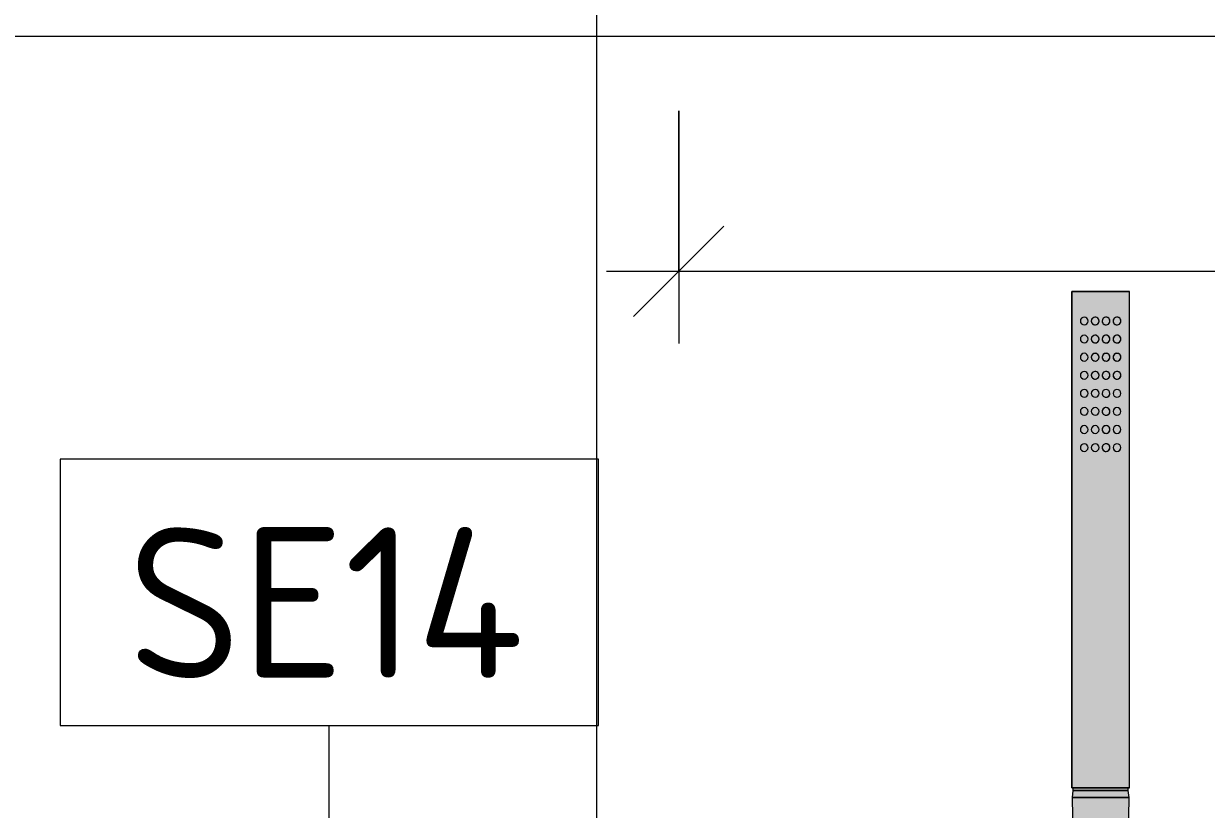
# Model space of a CAD drawing. Header units: millimetres. Extents: x 88919 to 135993, y -1987 to 12871.
# Drawn here: x 132030.9 to 132521.5, y 9180.9 to 9506.9 of the extents above; entities that cross this region are included whole.
import ezdxf

# ---------------------------------------------------------------- set-up
doc = ezdxf.new("R2010")
doc.units = ezdxf.units.MM
for name, color, linetype, lineweight in [('A-ANNO-DIMS', 7, 'Continuous', 9), ('A-ANNO-DIMS-25', 7, 'Continuous', 9), ('A-WALL-PATT', 7, 'Continuous', 9), ('P-SANR-FIXT', 7, 'Continuous', 9), ('P-SANR-FIXT-IDEN', 7, 'Continuous', 9)]:
    doc.layers.add(name, color=color, linetype=linetype, lineweight=lineweight)
doc.layers.add('P-SANR-FIXT-2', color=7, linetype='Continuous', lineweight=9, transparency=0.7)
doc.styles.add('GOST Common_7', font='GOST_Common.ttf', dxfattribs={"height": 62.5})
doc.styles.add('ISOCPEUR_2', font='isocpeur.ttf', dxfattribs={"width": 0.9, "height": 62.5})
doc.styles.add('ISOCPEUR_3', font='isocpeur.ttf', dxfattribs={"width": 0.9, "height": 50})
doc.dimstyles.new('ISO-2_0_0_9К_Средний_округл2', dxfattribs={"dimscale": 304.8, "dimtxt": 49.799059, "dimasz": 0.123031, "dimexe": 0.098425, "dimexo": 0, "dimgap": 0, "dimtad": 1, "dimdec": 0, "dimrnd": 10, "dimzin": 0, "dimdsep": 46, "dimtxsty": 'ISOCPEUR_3', "dimblk1": 'OBLIQUE', "dimblk2": 'OBLIQUE', "dimsah": 1, "dimcen": 0.09, "dimdle": 0.098425, "dimazin": 0, "dimtfac": 1, "dimtdec": 4, "dimtix": 1, "dimtmove": 0, "dimatfit": 3, "dimfxl": 1, "dimtvp": 1, "dimtolj": 1, "dimtzin": 0, "dimarcsym": 2})
doc.dimstyles.new('ISO-2_5_0_9К_БОЛЬШОЙ_1', dxfattribs={"dimscale": 304.8, "dimtxt": 62.248823, "dimasz": 0.123031, "dimexe": 0.098425, "dimexo": 0.246063, "dimgap": 0, "dimtad": 1, "dimdec": 0, "dimrnd": 10, "dimzin": 0, "dimdsep": 46, "dimtxsty": 'ISOCPEUR_2', "dimblk1": 'OBLIQUE', "dimblk2": 'OBLIQUE', "dimsah": 1, "dimcen": 0.09, "dimdle": 0.098425, "dimazin": 0, "dimtfac": 1, "dimtdec": 4, "dimtix": 1, "dimtmove": 0, "dimatfit": 3, "dimfxl": 1, "dimtvp": 1, "dimtolj": 1, "dimtzin": 0, "dimarcsym": 2})

# ---------------------------------------------------------------- blocks, each defined once
blk = doc.blocks.new('Смеситель для ванны с душевым гарнитуром - Смеситель для ванны с душевым гарнитуром-30756537-Развертка 3_27-4')
at = {"layer": 'P-SANR-FIXT-2'}
h = blk.add_hatch(color=256, dxfattribs=at)
h.paths.add_polyline_path([(6482.88, 9189.75), (6506.88, 9189.75), (6506.88, 9395.75), (6482.88, 9395.75), (6482.88, 9190.08)])
h.paths.add_polyline_path([(6501.68, 9329.39), (6500.88, 9329.6), (6500.17, 9330.63), (6500.07, 9330.99), (6500.29, 9331.79), (6500.88, 9332.38), (6501.68, 9332.6), (6502.48, 9332.38), (6503.07, 9331.79), (6503.28, 9330.99), (6503.07, 9330.19), (6502.48, 9329.6)])
h.paths.add_polyline_path([(6492.63, 9329.39), (6491.83, 9329.6), (6491.24, 9330.19), (6491.02, 9330.99), (6491.24, 9331.79), (6491.83, 9332.38), (6492.63, 9332.6), (6493.43, 9332.38), (6494.02, 9331.79), (6494.23, 9330.99), (6494.02, 9330.19), (6493.43, 9329.6)])
h.paths.add_polyline_path([(6488.08, 9329.39), (6486.94, 9329.86), (6486.47, 9330.99), (6486.94, 9331.99), (6487.66, 9332.54), (6489.35, 9331.79), (6489.68, 9330.99), (6489.21, 9329.86)])
h.paths.add_polyline_path([(6497.13, 9329.39), (6496.33, 9329.6), (6495.62, 9330.62), (6495.52, 9330.99), (6495.74, 9331.79), (6496.33, 9332.38), (6497.65, 9332.46), (6497.93, 9332.38), (6498.52, 9331.79), (6498.73, 9330.99), (6498.52, 9330.19), (6497.65, 9329.53)])
h.paths.add_polyline_path([(6492.63, 9336.89), (6491.57, 9337.36), (6491.24, 9337.69), (6491.02, 9338.49), (6491.24, 9339.3), (6491.83, 9339.88), (6492.83, 9340.04), (6493.43, 9339.88), (6494.02, 9339.3), (6494.18, 9338.3), (6493.69, 9337.36), (6493.43, 9337.1)])
h.paths.add_polyline_path([(6488.08, 9336.89), (6486.94, 9337.36), (6486.47, 9338.49), (6486.94, 9339.49), (6487.66, 9340.04), (6489.35, 9339.3), (6489.68, 9338.49), (6488.92, 9337.24)])
h.paths.add_polyline_path([(6497.13, 9336.89), (6496.07, 9337.36), (6495.62, 9338.12), (6495.52, 9338.49), (6495.74, 9339.3), (6496.33, 9339.88), (6497.65, 9339.96), (6497.93, 9339.88), (6498.52, 9339.3), (6498.73, 9338.49), (6498.52, 9337.69), (6497.65, 9337.03)])
h.paths.add_polyline_path([(6501.68, 9336.89), (6500.88, 9337.1), (6500.17, 9338.13), (6500.07, 9338.49), (6500.29, 9339.3), (6500.88, 9339.88), (6501.68, 9340.1), (6502.48, 9339.88), (6503.07, 9339.3), (6503.28, 9338.49), (6503.07, 9337.69), (6502.48, 9337.1)])
h.paths.add_polyline_path([(6497.13, 9344.39), (6496.33, 9344.6), (6495.62, 9345.62), (6495.52, 9345.99), (6495.74, 9346.8), (6496.33, 9347.38), (6497.65, 9347.46), (6497.93, 9347.38), (6498.52, 9346.8), (6498.73, 9345.99), (6498.52, 9345.19), (6497.65, 9344.53)])
h.paths.add_polyline_path([(6488.08, 9344.39), (6486.94, 9344.86), (6486.47, 9345.99), (6486.94, 9346.99), (6487.66, 9347.54), (6489.35, 9346.8), (6489.68, 9345.99), (6489.21, 9344.86)])
h.paths.add_polyline_path([(6492.63, 9344.39), (6491.83, 9344.6), (6491.24, 9345.19), (6491.02, 9345.99), (6491.24, 9346.8), (6491.83, 9347.38), (6492.63, 9347.6), (6493.43, 9347.38), (6494.02, 9346.8), (6494.23, 9345.99), (6494.02, 9345.19), (6493.43, 9344.6)])
h.paths.add_polyline_path([(6501.68, 9344.39), (6500.88, 9344.6), (6500.17, 9345.63), (6500.07, 9345.99), (6500.29, 9346.8), (6500.88, 9347.38), (6501.68, 9347.6), (6502.48, 9347.38), (6503.07, 9346.8), (6503.28, 9345.99), (6503.07, 9345.19), (6502.48, 9344.6)])
h.paths.add_polyline_path([(6492.63, 9351.89), (6491.83, 9352.11), (6491.24, 9352.69), (6491.02, 9353.5), (6491.24, 9354.3), (6492.63, 9355.1), (6494.02, 9354.3), (6494.21, 9353.42), (6494.02, 9352.69), (6493.43, 9352.11)])
h.paths.add_polyline_path([(6497.13, 9351.89), (6496.33, 9352.11), (6495.62, 9353.12), (6495.52, 9353.5), (6495.74, 9354.3), (6497.13, 9355.1), (6498.52, 9354.3), (6498.7, 9353.38), (6498.52, 9352.69), (6497.65, 9352.03)])
h.paths.add_polyline_path([(6501.68, 9351.89), (6500.88, 9352.11), (6500.17, 9353.14), (6500.07, 9353.5), (6500.29, 9354.3), (6501.68, 9355.1), (6503.07, 9354.3), (6503.28, 9353.5), (6503.07, 9352.69), (6502.48, 9352.11)])
h.paths.add_polyline_path([(6488.08, 9351.89), (6486.94, 9352.36), (6486.47, 9353.5), (6486.94, 9354.49), (6487.66, 9355.05), (6488.88, 9354.89), (6489.68, 9353.5), (6488.88, 9352.22)])
h.paths.add_polyline_path([(6488.08, 9359.39), (6487.28, 9359.61), (6486.47, 9361), (6487.28, 9362.32), (6487.88, 9362.52), (6489.03, 9362.13), (6489.68, 9361), (6488.88, 9359.61)])
h.paths.add_polyline_path([(6501.68, 9359.39), (6500.29, 9360.19), (6500.07, 9361), (6500.29, 9361.8), (6501.26, 9362.55), (6503.07, 9361.8), (6503.28, 9361), (6502.81, 9359.86)])
h.paths.add_polyline_path([(6497.13, 9359.39), (6495.74, 9360.19), (6495.52, 9361), (6495.74, 9361.8), (6496.71, 9362.55), (6498.52, 9361.8), (6498.73, 9361), (6498.26, 9359.86), (6497.65, 9359.61)])
h.paths.add_polyline_path([(6492.63, 9359.39), (6491.24, 9360.19), (6491.02, 9361), (6491.24, 9361.8), (6492.21, 9362.55), (6494.02, 9361.8), (6494.23, 9361), (6493.76, 9359.86)])
h.paths.add_polyline_path([(6497.13, 9366.89), (6495.74, 9367.7), (6495.52, 9368.5), (6495.74, 9369.3), (6496.71, 9370.05), (6498.52, 9369.3), (6498.73, 9368.5), (6498.26, 9367.36), (6497.65, 9367.11)])
h.paths.add_polyline_path([(6492.63, 9366.89), (6491.24, 9367.7), (6491.02, 9368.5), (6491.24, 9369.3), (6492.21, 9370.05), (6494.02, 9369.3), (6494.23, 9368.5), (6493.76, 9367.36)])
h.paths.add_polyline_path([(6501.68, 9366.89), (6500.29, 9367.7), (6500.07, 9368.5), (6500.29, 9369.3), (6501.26, 9370.05), (6503.07, 9369.3), (6503.28, 9368.5), (6502.81, 9367.36)])
h.paths.add_polyline_path([(6488.08, 9366.89), (6487.28, 9367.11), (6486.47, 9368.5), (6487.28, 9369.82), (6487.66, 9370.05), (6489.03, 9369.63), (6489.68, 9368.5), (6488.88, 9367.11)])
h.paths.add_polyline_path([(6488.08, 9374.39), (6487.28, 9374.61), (6486.47, 9376), (6487.28, 9377.33), (6487.88, 9377.52), (6489.03, 9377.13), (6489.68, 9376), (6488.88, 9374.61)])
h.paths.add_polyline_path([(6497.13, 9374.39), (6495.74, 9375.2), (6495.52, 9376), (6495.74, 9376.8), (6496.71, 9377.55), (6498.52, 9376.8), (6498.73, 9376), (6498.26, 9374.86), (6497.65, 9374.61)])
h.paths.add_polyline_path([(6492.63, 9374.39), (6491.24, 9375.2), (6491.02, 9376), (6491.24, 9376.8), (6492.21, 9377.55), (6494.02, 9376.8), (6494.23, 9376), (6493.76, 9374.86)])
h.paths.add_polyline_path([(6501.68, 9374.39), (6500.29, 9375.2), (6500.07, 9376), (6500.29, 9376.8), (6501.26, 9377.55), (6503.07, 9376.8), (6503.28, 9376), (6502.81, 9374.86)])
h.paths.add_polyline_path([(6501.68, 9381.9), (6500.29, 9382.7), (6500.07, 9383.5), (6500.29, 9384.3), (6501.26, 9385.05), (6503.07, 9384.3), (6503.28, 9383.5), (6502.81, 9382.37)])
h.paths.add_polyline_path([(6497.13, 9381.9), (6495.74, 9382.7), (6495.52, 9383.5), (6495.74, 9384.3), (6496.71, 9385.05), (6498.52, 9384.3), (6498.73, 9383.5), (6498.26, 9382.37), (6497.65, 9382.11)])
h.paths.add_polyline_path([(6492.63, 9381.9), (6491.24, 9382.7), (6491.02, 9383.5), (6491.24, 9384.3), (6492.21, 9385.05), (6494.02, 9384.3), (6494.23, 9383.5), (6493.76, 9382.37)])
h.paths.add_polyline_path([(6488.08, 9381.9), (6487.28, 9382.11), (6486.47, 9383.5), (6487.28, 9384.83), (6487.66, 9385.05), (6489.03, 9384.63), (6489.68, 9383.5), (6488.88, 9382.11)])
h = blk.add_hatch(color=256, dxfattribs=at)
h.paths.add_polyline_path([(6488.08, 9329.39), (6489.21, 9329.86), (6489.68, 9330.99), (6489.21, 9332.13), (6487.66, 9332.54), (6486.69, 9331.79), (6486.47, 9330.99), (6486.94, 9329.86), (6487.66, 9329.56)])
h.paths.add_polyline_path([(6492.63, 9329.39), (6493.43, 9329.6), (6494.02, 9330.19), (6494.23, 9330.99), (6494.02, 9331.79), (6493.43, 9332.38), (6492.63, 9332.6), (6491.83, 9332.38), (6491.24, 9331.79), (6491.02, 9330.99), (6491.24, 9330.19), (6491.83, 9329.6)])
h.paths.add_polyline_path([(6497.13, 9329.39), (6497.93, 9329.6), (6498.52, 9330.19), (6498.73, 9330.99), (6498.52, 9331.79), (6497.65, 9332.46), (6497.13, 9332.6), (6496.33, 9332.38), (6495.74, 9331.79), (6495.62, 9330.62), (6495.74, 9330.19), (6496.33, 9329.6)])
h.paths.add_polyline_path([(6501.68, 9329.39), (6502.48, 9329.6), (6503.07, 9330.19), (6503.28, 9330.99), (6503.07, 9331.79), (6502.48, 9332.38), (6501.68, 9332.6), (6500.88, 9332.38), (6500.29, 9331.79), (6500.17, 9330.63), (6500.29, 9330.19), (6500.88, 9329.6)])
h.paths.add_polyline_path([(6488.08, 9336.89), (6489.21, 9337.36), (6489.68, 9338.49), (6489.21, 9339.63), (6487.66, 9340.04), (6486.69, 9339.3), (6486.47, 9338.49), (6486.94, 9337.36), (6487.66, 9337.06)])
h.paths.add_polyline_path([(6497.13, 9336.89), (6497.93, 9337.1), (6498.52, 9337.69), (6498.73, 9338.49), (6498.52, 9339.3), (6497.65, 9339.96), (6496.92, 9340.04), (6496.33, 9339.88), (6495.74, 9339.3), (6495.62, 9338.12), (6496.07, 9337.36), (6496.33, 9337.1)])
h.paths.add_polyline_path([(6501.68, 9336.89), (6502.48, 9337.1), (6503.07, 9337.69), (6503.28, 9338.49), (6503.07, 9339.3), (6502.48, 9339.88), (6501.68, 9340.1), (6500.88, 9339.88), (6500.29, 9339.3), (6500.17, 9338.13), (6500.29, 9337.69), (6500.88, 9337.1)])
h.paths.add_polyline_path([(6492.63, 9336.89), (6493.69, 9337.36), (6494.02, 9337.69), (6494.23, 9338.49), (6494.02, 9339.3), (6493.43, 9339.88), (6492.42, 9340.04), (6491.83, 9339.88), (6491.19, 9339.1), (6491.02, 9338.49), (6491.57, 9337.36), (6491.83, 9337.1)])
h.paths.add_polyline_path([(6492.63, 9344.39), (6493.43, 9344.6), (6494.02, 9345.19), (6494.23, 9345.99), (6494.02, 9346.8), (6493.43, 9347.38), (6492.63, 9347.6), (6491.83, 9347.38), (6491.24, 9346.8), (6491.02, 9345.99), (6491.24, 9345.19), (6491.83, 9344.6)])
h.paths.add_polyline_path([(6501.68, 9344.39), (6502.48, 9344.6), (6503.07, 9345.19), (6503.28, 9345.99), (6503.07, 9346.8), (6502.48, 9347.38), (6501.68, 9347.6), (6500.88, 9347.38), (6500.29, 9346.8), (6500.17, 9345.63), (6500.29, 9345.19), (6500.88, 9344.6)])
h.paths.add_polyline_path([(6488.08, 9344.39), (6489.21, 9344.86), (6489.68, 9345.99), (6489.21, 9347.13), (6487.66, 9347.54), (6486.69, 9346.8), (6486.47, 9345.99), (6486.94, 9344.86), (6487.66, 9344.56)])
h.paths.add_polyline_path([(6497.13, 9344.39), (6497.93, 9344.6), (6498.52, 9345.19), (6498.73, 9345.99), (6498.52, 9346.8), (6497.65, 9347.46), (6497.13, 9347.6), (6496.33, 9347.38), (6495.74, 9346.8), (6495.62, 9345.62), (6495.74, 9345.19), (6496.33, 9344.6)])
h.paths.add_polyline_path([(6492.63, 9351.89), (6493.43, 9352.11), (6494.02, 9352.69), (6494.23, 9353.5), (6494.02, 9354.3), (6492.63, 9355.1), (6491.24, 9354.3), (6491.02, 9353.5), (6491.24, 9352.69), (6491.83, 9352.11)])
h.paths.add_polyline_path([(6497.13, 9351.89), (6497.93, 9352.11), (6498.52, 9352.69), (6498.73, 9353.5), (6498.52, 9354.3), (6497.13, 9355.1), (6495.74, 9354.3), (6495.62, 9353.12), (6495.74, 9352.69), (6496.33, 9352.11)])
h.paths.add_polyline_path([(6501.68, 9351.89), (6502.48, 9352.11), (6503.07, 9352.69), (6503.28, 9353.5), (6503.07, 9354.3), (6501.68, 9355.1), (6500.29, 9354.3), (6500.17, 9353.14), (6500.29, 9352.69), (6500.88, 9352.11)])
h.paths.add_polyline_path([(6488.08, 9351.89), (6489.21, 9352.36), (6489.68, 9353.5), (6488.88, 9354.89), (6487.45, 9354.89), (6486.69, 9354.3), (6486.47, 9353.5), (6486.94, 9352.36), (6487.66, 9352.06)])
h.paths.add_polyline_path([(6492.63, 9359.39), (6493.9, 9360.19), (6494.23, 9361), (6493.76, 9362.13), (6492.21, 9362.55), (6491.24, 9361.8), (6491.02, 9361), (6491.49, 9359.86)])
h.paths.add_polyline_path([(6501.68, 9359.39), (6502.95, 9360.19), (6503.28, 9361), (6502.81, 9362.13), (6501.26, 9362.55), (6500.29, 9361.8), (6500.07, 9361), (6500.54, 9359.86)])
h.paths.add_polyline_path([(6497.13, 9359.39), (6498.4, 9360.19), (6498.73, 9361), (6498.26, 9362.13), (6496.71, 9362.55), (6495.74, 9361.8), (6495.52, 9361), (6495.99, 9359.86)])
h.paths.add_polyline_path([(6488.08, 9359.39), (6489.03, 9359.86), (6489.68, 9361), (6488.88, 9362.39), (6487.28, 9362.32), (6486.94, 9362.13), (6486.47, 9361), (6487.28, 9359.61)])
h.paths.add_polyline_path([(6501.68, 9366.89), (6502.95, 9367.7), (6503.28, 9368.5), (6502.81, 9369.63), (6501.26, 9370.05), (6500.24, 9369.1), (6500.07, 9368.5), (6500.54, 9367.36), (6501.66, 9366.9)])
h.paths.add_polyline_path([(6488.08, 9366.89), (6489.03, 9367.36), (6489.68, 9368.5), (6488.88, 9369.89), (6487.28, 9369.82), (6486.94, 9369.63), (6486.47, 9368.5), (6487.28, 9367.11)])
h.paths.add_polyline_path([(6497.13, 9366.89), (6498.4, 9367.7), (6498.73, 9368.5), (6498.26, 9369.63), (6496.71, 9370.05), (6495.69, 9369.12), (6495.52, 9368.5), (6495.99, 9367.36), (6497.11, 9366.9)])
h.paths.add_polyline_path([(6492.63, 9366.89), (6493.9, 9367.7), (6494.23, 9368.5), (6493.76, 9369.63), (6492.21, 9370.05), (6491.24, 9369.3), (6491.02, 9368.5), (6491.49, 9367.36), (6492.61, 9366.9)])
h.paths.add_polyline_path([(6488.08, 9374.39), (6489.03, 9374.86), (6489.68, 9376), (6488.88, 9377.39), (6487.28, 9377.33), (6486.94, 9377.13), (6486.47, 9376), (6487.28, 9374.61)])
h.paths.add_polyline_path([(6492.63, 9374.39), (6493.9, 9375.2), (6494.23, 9376), (6493.76, 9377.13), (6492.21, 9377.55), (6491.24, 9376.8), (6491.02, 9376), (6491.49, 9374.86)])
h.paths.add_polyline_path([(6501.68, 9374.39), (6502.95, 9375.2), (6503.28, 9376), (6502.81, 9377.13), (6501.26, 9377.55), (6500.29, 9376.8), (6500.07, 9376), (6500.54, 9374.86)])
h.paths.add_polyline_path([(6497.13, 9374.39), (6498.4, 9375.2), (6498.73, 9376), (6498.26, 9377.13), (6496.71, 9377.55), (6495.74, 9376.8), (6495.52, 9376), (6495.99, 9374.86)])
h.paths.add_polyline_path([(6501.68, 9381.9), (6502.95, 9382.7), (6503.28, 9383.5), (6502.81, 9384.63), (6501.26, 9385.05), (6500.24, 9384.11), (6500.07, 9383.5), (6500.54, 9382.37), (6501.66, 9381.9)])
h.paths.add_polyline_path([(6497.13, 9381.9), (6498.4, 9382.7), (6498.73, 9383.5), (6498.26, 9384.63), (6496.71, 9385.05), (6495.69, 9384.12), (6495.52, 9383.5), (6495.99, 9382.37), (6497.11, 9381.9)])
h.paths.add_polyline_path([(6492.63, 9381.9), (6493.9, 9382.7), (6494.23, 9383.5), (6493.76, 9384.63), (6492.21, 9385.05), (6491.24, 9384.3), (6491.02, 9383.5), (6491.49, 9382.37), (6492.61, 9381.9)])
h.paths.add_polyline_path([(6488.08, 9381.9), (6489.03, 9382.37), (6489.68, 9383.5), (6488.88, 9384.89), (6487.28, 9384.83), (6486.94, 9384.63), (6486.47, 9383.5), (6487.28, 9382.11)])
for points in [[(6500.31, 9185.75), (6506.68, 9185.75), (6506.38, 9188.75), (6483.39, 9188.75), (6483.09, 9185.75), (6494.88, 9185.75)], [(6500.31, 9176), (6506.51, 9176.15), (6506.68, 9185.75), (6483.09, 9185.75), (6483.51, 9176), (6497.65, 9176)], [(6483.39, 9188.75), (6506.38, 9188.75), (6506.28, 9189.75), (6483.39, 9189.75)]]:
    blk.add_hatch(color=256, dxfattribs=at).paths.add_polyline_path(points)
at = {"layer": 'P-SANR-FIXT'}
for p, q in [((6482.88, 9395.75), (6506.88, 9395.75)), ((6506.88, 9395.75), (6482.88, 9395.75)), ((6482.88, 9189.75), (6482.88, 9395.75)), ((6482.88, 9395.75), (6482.88, 9189.75)), ((6506.88, 9189.75), (6506.88, 9395.75)), ((6506.88, 9189.75), (6506.88, 9395.75)), ((6482.88, 9189.75), (6483.39, 9189.75)), ((6506.88, 9189.75), (6482.88, 9189.75)), ((6483.39, 9188.75), (6483.09, 9185.75)), ((6483.09, 9185.75), (6483.37, 9169.25)), ((6483.09, 9185.75), (6486.54, 9185.75)), ((6506.68, 9185.75), (6483.09, 9185.75)), ((6483.39, 9189.75), (6483.39, 9188.75)), ((6504.84, 9189.75), (6483.39, 9189.75)), ((6483.39, 9189.75), (6506.38, 9189.75)), ((6483.39, 9189.75), (6506.38, 9189.75)), ((6484.93, 9188.75), (6483.39, 9188.75)), ((6483.39, 9188.75), (6506.38, 9188.75)), ((6494.88, 9188.75), (6484.93, 9188.75)), ((6486.54, 9185.75), (6494.88, 9185.75)), ((6500.63, 9188.75), (6494.88, 9188.75)), ((6494.88, 9185.75), (6503.22, 9185.75)), ((6506.38, 9188.75), (6500.63, 9188.75)), ((6503.22, 9185.75), (6506.68, 9185.75)), ((6506.38, 9189.75), (6504.84, 9189.75)), ((6506.38, 9188.75), (6506.38, 9189.75)), ((6506.38, 9189.75), (6506.88, 9189.75)), ((6506.68, 9185.75), (6506.38, 9188.75)), ((6506.4, 9169.25), (6506.68, 9185.75))]:
    blk.add_line(p, q, dxfattribs=at)
for centre, start, end in [((6488.08, 9383.5), 0, 180), ((6488.08, 9383.5), 0, 180), ((6488.08, 9383.5), 180, 0), ((6488.08, 9383.5), 180, 0), ((6492.63, 9383.5), 0, 180), ((6492.63, 9383.5), 45, 180), ((6492.63, 9383.5), 180, 0), ((6492.63, 9383.5), 180, 210), ((6492.63, 9383.5), 210, 225), ((6492.63, 9383.5), 225, 0), ((6492.63, 9383.5), 30, 45), ((6492.63, 9383.5), 0, 30), ((6497.13, 9383.5), 0, 180), ((6497.13, 9383.5), 45, 180), ((6497.13, 9383.5), 180, 0), ((6497.13, 9383.5), 180, 210), ((6497.13, 9383.5), 210, 225), ((6497.13, 9383.5), 225, 0), ((6497.13, 9383.5), 30, 45), ((6497.13, 9383.5), 0, 30), ((6501.68, 9383.5), 0, 180), ((6501.68, 9383.5), 45, 180), ((6501.68, 9383.5), 180, 0), ((6501.68, 9383.5), 180, 210), ((6501.68, 9383.5), 210, 225), ((6501.68, 9383.5), 225, 0), ((6501.68, 9383.5), 30, 45), ((6501.68, 9383.5), 0, 30), ((6488.08, 9376), 0, 180), ((6488.08, 9376), 0, 180), ((6492.63, 9376), 0, 180), ((6492.63, 9376), 45, 180), ((6492.63, 9376), 30, 45), ((6497.13, 9376), 0, 180), ((6497.13, 9376), 45, 180), ((6497.13, 9376), 30, 45), ((6501.68, 9376), 0, 180), ((6501.68, 9376), 45, 180), ((6501.68, 9376), 30, 45), ((6488.08, 9376), 180, 0), ((6488.08, 9376), 180, 0), ((6492.63, 9376), 180, 0), ((6492.63, 9376), 180, 210), ((6492.63, 9376), 210, 225), ((6492.63, 9376), 225, 0), ((6492.63, 9376), 0, 30), ((6497.13, 9376), 180, 0), ((6497.13, 9376), 180, 210), ((6497.13, 9376), 210, 225), ((6497.13, 9376), 225, 0), ((6497.13, 9376), 0, 30), ((6501.68, 9376), 180, 0), ((6501.68, 9376), 180, 210), ((6501.68, 9376), 210, 225), ((6501.68, 9376), 225, 0), ((6501.68, 9376), 0, 30), ((6488.08, 9368.5), 0, 180), ((6488.08, 9368.5), 0, 180), ((6488.08, 9368.5), 180, 0), ((6488.08, 9368.5), 180, 0), ((6492.63, 9368.5), 0, 180), ((6492.63, 9368.5), 45, 180), ((6492.63, 9368.5), 180, 0), ((6492.63, 9368.5), 180, 210), ((6492.63, 9368.5), 210, 225), ((6492.63, 9368.5), 225, 0), ((6492.63, 9368.5), 30, 45), ((6492.63, 9368.5), 0, 30), ((6497.13, 9368.5), 0, 180), ((6497.13, 9368.5), 45, 180), ((6497.13, 9368.5), 180, 0), ((6497.13, 9368.5), 180, 210), ((6497.13, 9368.5), 210, 225), ((6497.13, 9368.5), 225, 0), ((6497.13, 9368.5), 30, 45), ((6497.13, 9368.5), 0, 30), ((6501.68, 9368.5), 0, 180), ((6501.68, 9368.5), 45, 180), ((6501.68, 9368.5), 180, 0), ((6501.68, 9368.5), 180, 210), ((6501.68, 9368.5), 210, 225), ((6501.68, 9368.5), 225, 0), ((6501.68, 9368.5), 30, 45), ((6501.68, 9368.5), 0, 30), ((6488.08, 9361), 0, 180), ((6488.08, 9361), 0, 180), ((6492.63, 9361), 0, 180), ((6492.63, 9361), 45, 180), ((6497.13, 9361), 0, 180), ((6497.13, 9361), 45, 180), ((6501.68, 9361), 0, 180), ((6501.68, 9361), 45, 180), ((6488.08, 9361), 180, 0), ((6488.08, 9361), 180, 0), ((6492.63, 9361), 180, 0), ((6492.63, 9361), 180, 210), ((6492.63, 9361), 210, 225), ((6492.63, 9361), 225, 0), ((6492.63, 9361), 30, 45), ((6492.63, 9361), 0, 30), ((6497.13, 9361), 180, 0), ((6497.13, 9361), 180, 210), ((6497.13, 9361), 210, 225), ((6497.13, 9361), 225, 0), ((6497.13, 9361), 30, 45), ((6497.13, 9361), 0, 30), ((6501.68, 9361), 180, 0), ((6501.68, 9361), 180, 210), ((6501.68, 9361), 210, 225), ((6501.68, 9361), 225, 0), ((6501.68, 9361), 30, 45), ((6501.68, 9361), 0, 30), ((6488.08, 9353.5), 0, 180), ((6488.08, 9353.5), 0, 180), ((6488.08, 9353.5), 180, 0), ((6488.08, 9353.5), 180, 0), ((6492.63, 9353.5), 0, 180), ((6492.63, 9353.5), 0, 180), ((6492.63, 9353.5), 180, 0), ((6492.63, 9353.5), 180, 0), ((6497.13, 9353.5), 0, 180), ((6497.13, 9353.5), 0, 180), ((6497.13, 9353.5), 180, 0), ((6497.13, 9353.5), 180, 285), ((6497.13, 9353.5), 300, 0), ((6501.68, 9353.5), 0, 180), ((6501.68, 9353.5), 0, 180), ((6501.68, 9353.5), 180, 0), ((6501.68, 9353.5), 180, 0), ((6488.08, 9345.99), 0, 180), ((6488.08, 9345.99), 0, 180), ((6492.63, 9345.99), 0, 180), ((6492.63, 9345.99), 0, 180), ((6497.13, 9345.99), 0, 180), ((6497.13, 9345.99), 75, 180), ((6497.13, 9353.5), 285, 300), ((6497.13, 9345.99), 60, 75), ((6501.68, 9345.99), 0, 180), ((6501.68, 9345.99), 0, 180), ((6488.08, 9345.99), 180, 0), ((6488.08, 9345.99), 180, 0), ((6492.63, 9345.99), 180, 0), ((6492.63, 9345.99), 180, 0), ((6497.13, 9345.99), 180, 0), ((6497.13, 9345.99), 180, 285), ((6497.13, 9345.99), 285, 300), ((6497.13, 9345.99), 0, 60), ((6497.13, 9345.99), 300, 0), ((6501.68, 9345.99), 180, 0), ((6501.68, 9345.99), 180, 0), ((6488.08, 9338.49), 0, 180), ((6488.08, 9338.49), 0, 180), ((6488.08, 9338.49), 180, 0), ((6488.08, 9338.49), 180, 0), ((6492.63, 9338.49), 0, 180), ((6492.63, 9338.49), 0, 180), ((6492.63, 9338.49), 180, 0), ((6492.63, 9338.49), 180, 0), ((6497.13, 9338.49), 0, 180), ((6497.13, 9338.49), 75, 180), ((6497.13, 9338.49), 180, 0), ((6497.13, 9338.49), 180, 285), ((6497.13, 9338.49), 60, 75), ((6497.13, 9338.49), 0, 60), ((6497.13, 9338.49), 300, 0), ((6501.68, 9338.49), 0, 180), ((6501.68, 9338.49), 0, 180), ((6501.68, 9338.49), 180, 0), ((6501.68, 9338.49), 180, 0), ((6497.13, 9338.49), 285, 300), ((6488.08, 9330.99), 0, 180), ((6488.08, 9330.99), 0, 180), ((6488.08, 9330.99), 180, 0), ((6488.08, 9330.99), 180, 0), ((6492.63, 9330.99), 0, 180), ((6492.63, 9330.99), 0, 180), ((6492.63, 9330.99), 180, 0), ((6492.63, 9330.99), 180, 0), ((6497.13, 9330.99), 0, 180), ((6497.13, 9330.99), 75, 180), ((6497.13, 9330.99), 180, 0), ((6497.13, 9330.99), 180, 285), ((6497.13, 9330.99), 60, 75), ((6497.13, 9330.99), 285, 300), ((6497.13, 9330.99), 0, 60), ((6497.13, 9330.99), 300, 0), ((6501.68, 9330.99), 0, 180), ((6501.68, 9330.99), 0, 180), ((6501.68, 9330.99), 180, 0), ((6501.68, 9330.99), 180, 0)]:
    blk.add_arc(centre, 1.6, start, end, dxfattribs=at)
blk = doc.blocks.new('DIMBLOCK58-Развертка 3_27-4')
at = {"layer": 'A-ANNO-DIMS-25'}
for p, q in [((131832.79, 10200), (131832.79, 8156.96)), ((131832.79, 8186.96), (131832.79, 10200)), ((134062.79, 8400), (134062.79, 8156.96)), ((134062.79, 8186.96), (134062.79, 8400)), ((131802.79, 8186.96), (134062.79, 8186.96))]:
    blk.add_line(p, q, dxfattribs=at)
at = {"layer": 'A-ANNO-DIMS-25', "lineweight": 20}
for p, q in [((131832.79, 8186.96), (131851.54, 8205.71)), ((134062.79, 8186.96), (134081.54, 8205.71)), ((131832.79, 8186.96), (131814.04, 8168.21)), ((134062.79, 8186.96), (134044.04, 8168.21))]:
    blk.add_line(p, q, dxfattribs=at)
at = {"layer": 'A-ANNO-DIMS-25', "color": 0, "insert": (132884.58, 8252.28), "char_height": 50, "width": 151.6956, "attachment_point": 1, "line_spacing_factor": 1.149209, "style": 'ISOCPEUR_3'}
blk.add_mtext('2230', dxfattribs=at)
blk = doc.blocks.new('_Oblique')
at = {"color": 0, "linetype": 'ByBlock', "lineweight": -2}
blk.add_line((-0.5, -0.5), (0.5, 0.5), dxfattribs=at)
blk = doc.blocks.new('М_сантехническая_рамка1 - В рамке-30590747-Развертка 3_27-4')
at = {"layer": 'P-SANR-FIXT-IDEN'}
for p, q in [((6286.54, 9326.17), (6063.23, 9326.17)), ((6063.23, 9326.17), (6063.23, 9215.72)), ((6286.54, 9215.72), (6286.54, 9326.17)), ((6063.23, 9215.72), (6286.54, 9215.72))]:
    blk.add_line(p, q, dxfattribs=at)
blk = doc.blocks.new('DIMBLOCK65-Развертка 3_27-4')
at = {"layer": 'A-ANNO-DIMS-25'}
for p, q in [((132302.67, 9470.75), (132302.67, 9374.14)), ((132302.67, 9404.14), (132302.67, 9470.75)), ((133032.83, 9355.65), (133032.83, 9434.14)), ((132272.67, 9404.14), (133032.83, 9404.14)), ((133032.83, 9404.14), (133032.83, 9355.65))]:
    blk.add_line(p, q, dxfattribs=at)
at = {"layer": 'A-ANNO-DIMS-25', "lineweight": 20}
for p, q in [((132302.67, 9404.14), (132321.42, 9422.89)), ((133032.83, 9404.14), (133051.58, 9422.89)), ((132302.67, 9404.14), (132283.92, 9385.39)), ((133032.83, 9404.14), (133014.08, 9385.39))]:
    blk.add_line(p, q, dxfattribs=at)
at = {"layer": 'A-ANNO-DIMS-25', "color": 0, "insert": (132608.49, 9485.79), "char_height": 62.5, "width": 142.2146, "attachment_point": 1, "line_spacing_factor": 1.149209, "style": 'ISOCPEUR_2'}
blk.add_mtext('730', dxfattribs=at)
blk = doc.blocks.new('DIMBLOCK72-Развертка 3_27-4')
at = {"layer": 'A-ANNO-DIMS-25'}
for p, q in [((131843.79, 9453.25), (131843.79, 9531.74)), ((132950.49, 9085.5), (132950.49, 9531.74)), ((131813.79, 9501.74), (132950.49, 9501.74)), ((131843.79, 9501.74), (131843.79, 9453.25)), ((132950.49, 9501.74), (132950.49, 9085.5))]:
    blk.add_line(p, q, dxfattribs=at)
at = {"layer": 'A-ANNO-DIMS-25', "lineweight": 20}
for p, q in [((131843.79, 9501.74), (131862.54, 9520.49)), ((132950.49, 9501.74), (132969.24, 9520.49)), ((131843.79, 9501.74), (131825.04, 9482.99)), ((132950.49, 9501.74), (132931.74, 9482.99))]:
    blk.add_line(p, q, dxfattribs=at)
at = {"layer": 'A-ANNO-DIMS-25', "color": 0, "insert": (132334.29, 9583.39), "char_height": 62.5, "width": 150.8337, "attachment_point": 1, "line_spacing_factor": 1.149209, "style": 'ISOCPEUR_2'}
blk.add_mtext('1110', dxfattribs=at)

msp = doc.modelspace()

# ---------------------------------------------------------------- hatches: boundary and pattern name
at = {"layer": 'A-WALL-PATT'}
h = msp.add_hatch(dxfattribs=at)
h.set_pattern_fill('FP_28', color=256, style=0, pattern_type=2)
h.set_pattern_definition([(90, (134068.3, 8400), (-600, 4e-14), []), (180, (134068.3, 8400), (-7e-14, -600), [])])
h.paths.add_polyline_path([(133379.37, 8400), (133844.61, 8400), (133853.96, 8565.01), (133859.61, 8670), (134039.61, 8670), (134049.47, 8488.94), (134054.61, 8400), (134062.79, 8400), (134062.79, 10200), (131843.79, 10200), (131843.79, 8535), (132237.29, 8535), (132222.85, 8543.36), (132220.18, 8544.95), (132202.48, 8559.45), (132186.47, 8575.83), (132172.58, 8594.88), (132161.75, 8614.93), (132152.71, 8639.06), (132147.5, 8662.12), (132145.37, 8689.25), (132145.17, 9010.15), (132160.17, 9010.15), (132160.33, 8689.23), (132161.75, 8667.45), (132168.59, 8638.5), (132176.52, 8617.66), (132187.35, 8599.41), (132199.68, 8582.91), (132215.35, 8567.5), (132231.09, 8555.77), (132248.15, 8545.74), (132267.53, 8537.92), (132277.81, 8535), (132353.61, 8535.03), (132355.11, 8535.34), (132374.35, 8542.04), (132392.66, 8551.32), (132411.03, 8564.25), (132424.85, 8576.72), (132439.33, 8594.1), (132449.41, 8609.58), (132458.43, 8628.36), (132465.32, 8650.05), (132468.89, 8668.45), (132470.22, 8689.25), (132470.22, 9124), (132453.27, 9124), (132451.72, 9125.19), (132451.67, 9125.6), (132451.67, 9174.4), (132452.85, 9175.95), (132453.27, 9176), (132466.04, 9176.15), (132465.87, 9185.75), (132466.17, 9189.75), (132465.67, 9189.75), (132465.67, 9395.75), (132489.67, 9395.75), (132489.47, 9189.75), (132489.17, 9189.75), (132489.17, 9188.75), (132489.47, 9185.75), (132489.47, 9176), (132502.48, 9175.95), (132503.2, 9175.53), (132503.67, 9174.4), (132503.61, 9125.19), (132502.87, 9124.21), (132502.07, 9124), (132485.22, 9124), (132484.96, 8685.25), (132483.77, 8666.54), (132479.44, 8644.23), (132472.13, 8622.3), (132462.5, 8602.27), (132449.51, 8582.56), (132435.56, 8566.24), (132418.88, 8551.24), (132398.6, 8537.66), (132393.34, 8535), (132743.67, 8535), (132743.67, 8400), (133376.49, 8400)])
h.paths.add_polyline_path([(133331.9, 8893.66), (133332.08, 8893.94), (133332.21, 8894.88), (133332.48, 8894.99), (133332.63, 8895.29), (133332.63, 8895.72), (133333.33, 8895.21), (133333.67, 8895.48), (133333.33, 8896.05), (133333.87, 8896.12), (133332.75, 8898.93), (133332.84, 8907.13), (133332.6, 8907.13), (133332.39, 8906.23), (133332.22, 8906.33), (133332.07, 8910.54), (133331.8, 8901.16), (133331.73, 8894.58), (133331.89, 8893.7)])
h.paths.add_polyline_path([(133368.39, 8446), (133323.39, 8446), (133323.39, 8523.95), (133318.75, 8530), (133314.75, 8539.65), (133313.39, 8550), (133314.75, 8560.35), (133318.75, 8570), (133323.39, 8576.05), (133323.39, 8635), (133032.83, 8635), (133032.83, 8800), (133329.89, 8800), (133331.67, 8890.7), (133331.68, 8891.14), (133331.65, 8902.74), (133332.26, 8922.01), (133332.98, 8943.03), (133332.7, 8942.1), (133332.82, 8944.83), (133333.03, 8945.02), (133333.03, 8945.54), (133372.62, 8945.27), (133373.07, 8930.78), (133374.4, 8882.37), (133375.96, 8800), (133672.83, 8800), (133672.83, 8635), (133383.39, 8635), (133383.39, 8576.05), (133388.03, 8570), (133392.03, 8560.35), (133393.39, 8550), (133392.03, 8539.65), (133388.03, 8530), (133383.39, 8523.95), (133383.39, 8446), (133374.6, 8446)])
h.paths.add_polyline_path([(133373.54, 8883.58), (133374.27, 8887.37), (133374.01, 8886.21), (133373.74, 8884.71)])
h.paths.add_polyline_path([(133373.72, 8892.45), (133374.13, 8893.69), (133373.51, 8909.28), (133373.03, 8908.4), (133372.74, 8904.79), (133372.67, 8904.49), (133372.79, 8898.1), (133372.1, 8896.59), (133372.79, 8896.82), (133372.84, 8896.29), (133372.88, 8895.98), (133373.18, 8895.96), (133373.37, 8896.13), (133373.4, 8895.15), (133373.59, 8894.87), (133373.83, 8894.87), (133373.74, 8892.59)])
h.paths.add_polyline_path([(133371.78, 8896.12), (133372.04, 8896.51), (133371.92, 8896.39), (133371.83, 8896.22)])
h.paths.add_polyline_path([(133332.08, 8912.51), (133332.57, 8913.03), (133332.1, 8913.87), (133332.08, 8912.9)])
h.paths.add_polyline_path([(133373.57, 8912.51), (133373.28, 8913.27), (133373.28, 8912.93), (133373.51, 8912.58)])
h.paths.add_polyline_path([(133373.22, 8913.9), (133373.54, 8914.25), (133373.31, 8914.18), (133373.22, 8913.97)])
h.paths.add_polyline_path([(133332.53, 8914.56), (133332.36, 8914.74), (133332.43, 8914.59)])
h.paths.add_polyline_path([(133332.57, 8914.85), (133332.43, 8915.15), (133332.12, 8915.22), (133332.14, 8914.93), (133332.43, 8914.88)])
h.paths.add_polyline_path([(133332.37, 8939.72), (133332.47, 8943.73), (133332.4, 8940.5)])
h.paths.add_polyline_path([(132302.28, 8952.19), (132290.75, 8952.25), (132290.7, 8952.25), (132290.7, 9015), (132267.67, 9015), (132267.67, 9024), (132187.67, 9024), (132187.67, 9015), (132164.17, 9015), (132164.17, 9010.65), (132156.05, 9010.44), (132156.05, 9010.27), (132149.48, 9010.42), (132149.43, 9010.65), (132141.17, 9010.65), (132141.17, 9015), (132117.67, 9015), (132117.41, 9024), (132116.67, 9024), (132116.8, 9076), (132117.67, 9076), (132117.67, 9085), (132144.67, 9085), (132144.67, 9091.5), (132145.17, 9092), (132160.17, 9092), (132160.67, 9091.5), (132160.67, 9085), (132187.67, 9085), (132187.67, 9076), (132267.67, 9076), (132267.67, 9085), (132337.67, 9084.85), (132337.93, 9076), (132338.67, 9076), (132338.59, 9023.97), (132337.67, 9023.97), (132337.67, 9015), (132334.62, 9015), (132334.63, 8952.25), (132334.46, 8952.19), (132323.05, 8952.19)])
h.paths.add_polyline_path([(132302.28, 8968.48), (132323.95, 8968.64), (132324.69, 8969.17), (132325.11, 8969.98), (132325.16, 8970.43), (132324.95, 8991.49), (132324.36, 8992.18), (132323.51, 8992.53), (132323.05, 8992.53), (132323.05, 8992.07), (132302.28, 8992.07), (132302.28, 8992.56), (132301.23, 8992.32), (132300.63, 8991.87), (132300.22, 8991.06), (132300.16, 8990.61), (132300.38, 8969.55), (132301.23, 8968.72), (132301.82, 8968.51)])
h.paths.add_polyline_path([(133567.83, 8972.45), (133567.83, 9103.38), (133579.7, 9103.38), (133579.7, 9116.7), (133580.2, 9117.2), (133586.75, 9117.49), (133587.04, 9118.19), (133587.01, 9127.85), (133585.66, 9127.85), (133585.16, 9128.35), (133585.16, 9150.64), (133585.66, 9151.14), (133590.48, 9151.65), (133595.33, 9151.82), (133603.61, 9151.29), (133604.99, 9151.14), (133605.49, 9150.64), (133605.49, 9128.35), (133604.99, 9127.85), (133603.61, 9127.85), (133603.9, 9117.49), (133604.6, 9117.2), (133610.45, 9117.2), (133610.95, 9116.7), (133610.95, 9103.38), (133622.83, 9103.38), (133622.83, 8972.45), (133579.7, 8972.45)])
h.paths.add_polyline_path([(132153.42, 9010.42), (132153.42, 9010.65), (132153.23, 9010.44)])

# ---------------------------------------------------------------- linework, layer by layer
at = {"layer": 'P-SANR-FIXT-IDEN'}
msp.add_line((132157.67, 9076.9), (132157.67, 9215.72), dxfattribs=at)

# ---------------------------------------------------------------- block references
at = {"layer": 'P-SANR-FIXT'}
msp.add_blockref('Смеситель для ванны с душевым гарнитуром - Смеситель для ванны с душевым гарнитуром-30756537-Развертка 3_27-4', (125982.79, 0), dxfattribs=at)
at = {"layer": 'P-SANR-FIXT-IDEN'}
msp.add_blockref('М_сантехническая_рамка1 - В рамке-30590747-Развертка 3_27-4', (125982.79, 0), dxfattribs=at)

# ---------------------------------------------------------------- texts
at = {"layer": 'P-SANR-FIXT-IDEN', "insert": (132073.98, 9297.87), "char_height": 62.5, "width": 212.4472, "attachment_point": 1, "style": 'GOST Common_7'}
msp.add_mtext('SE14', dxfattribs=at)

# ---------------------------------------------------------------- dimensions: what is measured, and where the dimension line sits
at = {"layer": 'A-ANNO-DIMS'}
for base, p1, p2, dimstyle, override, picture, middle in [((134062.79, 8186.96), (131832.79, 10200), (134062.79, 8400), 'ISO-2_0_0_9К_Средний_округл2', {"dimpost": '<>', "dimfxl": 2865.815765}, 'DIMBLOCK58-Развертка 3_27-4', (132947.79, 8211.96)), ((132950.49, 9501.74), (131843.79, 9528.25), (132950.49, 9010.5), 'ISO-2_5_0_9К_БОЛЬШОЙ_1', {"dimpost": '<>', "dimfxl": 1221.82712}, 'DIMBLOCK72-Развертка 3_27-4', (132397.14, 9532.99)), ((133032.83, 9404.14), (132302.67, 9395.75), (133032.83, 9430.65), 'ISO-2_5_0_9К_БОЛЬШОЙ_1', {"dimpost": '<>', "dimfxl": 730.993661}, 'DIMBLOCK65-Развертка 3_27-4', (132667.75, 9435.39))]:
    dim = msp.add_linear_dim(base=base, p1=p1, p2=p2, dimstyle=dimstyle, override=override, dxfattribs=at)
    dim.commit()
    dim.dimension.update_dxf_attribs({"geometry": picture, "text_midpoint": middle})

doc.saveas('drawing.dxf')
